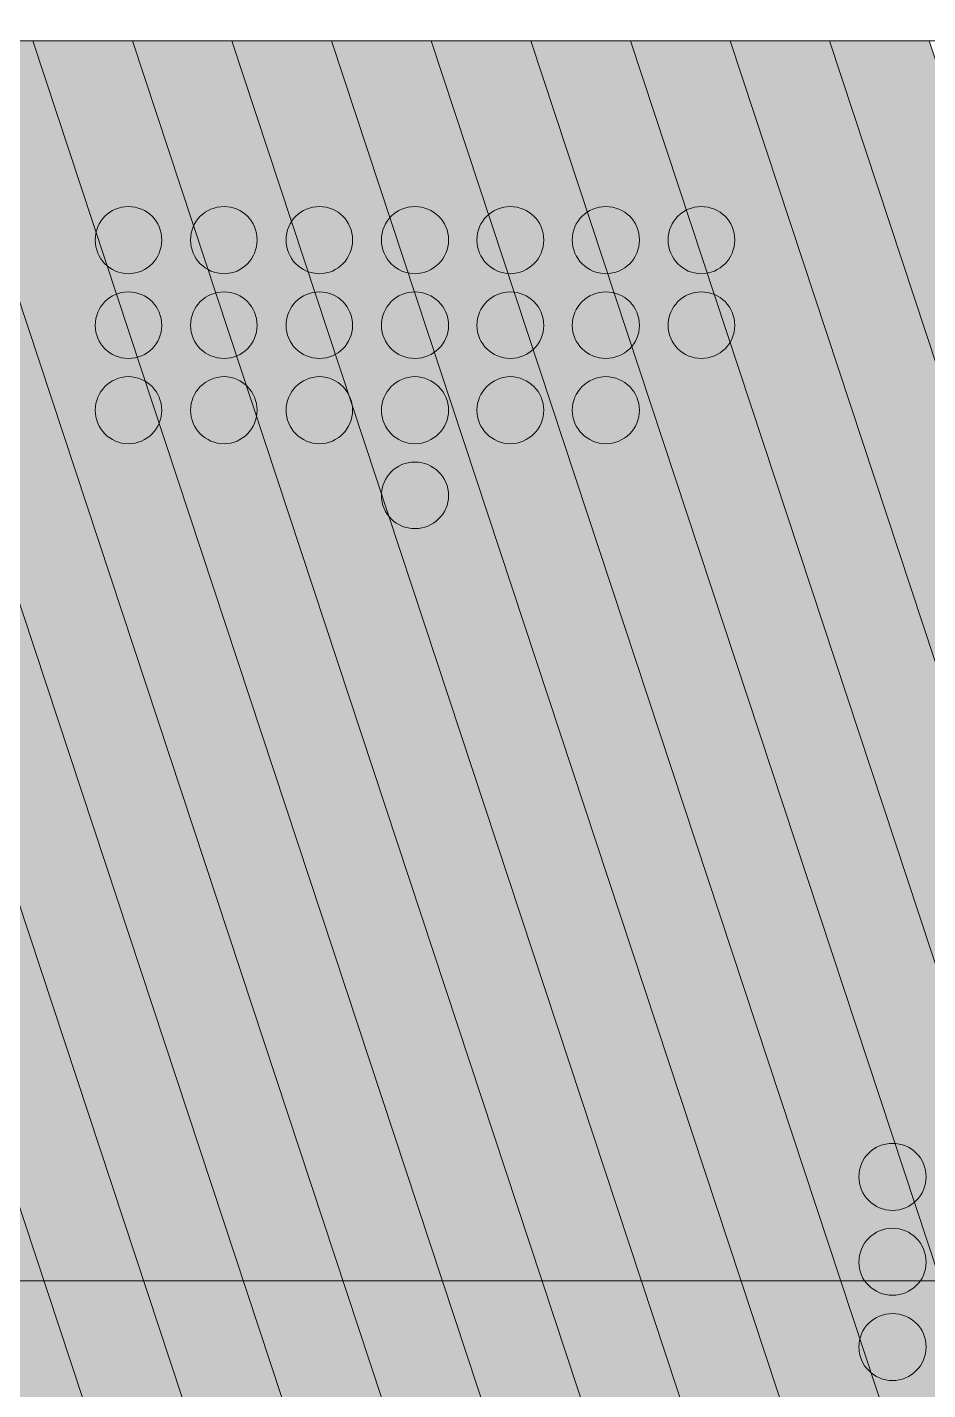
# Model space of a CAD drawing. Header units: inches. Extents: x 243 to 900, y -519 to -86.
# Drawn here: x 504.78 to 528.11, y -202.09 to -166.78 of the extents above; entities that cross this region are included whole.
import ezdxf

# ---------------------------------------------------------------- set-up
doc = ezdxf.new("R2010")
doc.units = ezdxf.units.IN
doc.header["$MEASUREMENT"] = 0
doc.layers.add('Layer 1', color=7, linetype='Continuous')

# ---------------------------------------------------------------- blocks, each defined once
blk = doc.blocks.new('block 3')
at = {"layer": 'Layer 1', "lineweight": 0}
blk.add_open_spline([(898.138, -484.267), (898.138, -494.991), (889.368, -503.763), (878.645, -503.763), (878.645, -503.763), (266.12, -503.763), (266.12, -503.763), (255.397, -503.763), (246.624, -494.991), (246.624, -484.267), (246.624, -484.267), (246.624, -108.507), (246.624, -108.507), (246.624, -97.783), (255.397, -89.011), (266.12, -89.011), (266.12, -89.011), (878.645, -89.011), (878.645, -89.011), (889.368, -89.011), (898.138, -97.783), (898.138, -108.507), (898.138, -108.507), (898.138, -484.267), (898.138, -484.267)], degree=3, knots=[0, 0, 0, 0, 1, 1, 1, 2, 2, 2, 3, 3, 3, 4, 4, 4, 5, 5, 5, 6, 6, 6, 7, 7, 7, 8, 8, 8, 8], dxfattribs=at)
blk = doc.blocks.new('block 2')
at = {"layer": 'Layer 1'}
blk.add_blockref('block 3', (0, 0), dxfattribs=at)
blk = doc.blocks.new('block 20')
at = {"layer": 'Layer 1', "lineweight": 0}
for points in [[(508.262, -172.295), (508.262, -172.771), (507.882, -173.166), (507.395, -173.166), (506.919, -173.166), (506.538, -172.771), (506.538, -172.295), (506.538, -171.807), (506.919, -171.427), (507.395, -171.427), (507.882, -171.427), (508.262, -171.807), (508.262, -172.295)], [(510.734, -172.295), (510.734, -172.771), (510.354, -173.166), (509.88, -173.166), (509.391, -173.166), (509.01, -172.771), (509.01, -172.295), (509.01, -171.807), (509.391, -171.427), (509.88, -171.427), (510.354, -171.427), (510.734, -171.807), (510.734, -172.295)], [(513.206, -172.295), (513.206, -172.771), (512.826, -173.166), (512.352, -173.166), (511.863, -173.166), (511.485, -172.771), (511.485, -172.295), (511.485, -171.807), (511.863, -171.427), (512.352, -171.427), (512.826, -171.427), (513.206, -171.807), (513.206, -172.295)], [(515.697, -172.295), (515.697, -172.771), (515.295, -173.166), (514.827, -173.166), (514.338, -173.166), (513.954, -172.771), (513.954, -172.295), (513.954, -171.807), (514.338, -171.427), (514.827, -171.427), (515.295, -171.427), (515.697, -171.807), (515.697, -172.295)], [(518.163, -172.295), (518.163, -172.771), (517.769, -173.166), (517.296, -173.166), (516.823, -173.166), (516.429, -172.771), (516.429, -172.295), (516.429, -171.807), (516.823, -171.427), (517.296, -171.427), (517.769, -171.427), (518.163, -171.807), (518.163, -172.295)], [(520.641, -172.295), (520.641, -172.771), (520.257, -173.166), (519.768, -173.166), (519.298, -173.166), (518.898, -172.771), (518.898, -172.295), (518.898, -171.807), (519.298, -171.427), (519.768, -171.427), (520.257, -171.427), (520.641, -171.807), (520.641, -172.295)], [(523.11, -172.295), (523.11, -172.771), (522.727, -173.166), (522.24, -173.166), (521.767, -173.166), (521.384, -172.771), (521.384, -172.295), (521.384, -171.807), (521.767, -171.427), (522.24, -171.427), (522.727, -171.427), (523.11, -171.807), (523.11, -172.295)]]:
    blk.add_open_spline(points, degree=3, knots=[0, 0, 0, 0, 1, 1, 1, 2, 2, 2, 3, 3, 3, 4, 4, 4, 4], dxfattribs=at)
blk = doc.blocks.new('block 21')
at = {"layer": 'Layer 1', "lineweight": 0}
for points in [[(508.262, -174.509), (508.262, -174.981), (507.882, -175.363), (507.395, -175.363), (506.919, -175.363), (506.538, -174.981), (506.538, -174.509), (506.538, -174.021), (506.919, -173.639), (507.395, -173.639), (507.882, -173.639), (508.262, -174.021), (508.262, -174.509)], [(510.734, -174.509), (510.734, -174.981), (510.354, -175.363), (509.88, -175.363), (509.391, -175.363), (509.01, -174.981), (509.01, -174.509), (509.01, -174.021), (509.391, -173.639), (509.88, -173.639), (510.354, -173.639), (510.734, -174.021), (510.734, -174.509)], [(513.206, -174.509), (513.206, -174.981), (512.826, -175.363), (512.352, -175.363), (511.863, -175.363), (511.485, -174.981), (511.485, -174.509), (511.485, -174.021), (511.863, -173.639), (512.352, -173.639), (512.826, -173.639), (513.206, -174.021), (513.206, -174.509)], [(515.697, -174.509), (515.697, -174.981), (515.295, -175.363), (514.827, -175.363), (514.338, -175.363), (513.954, -174.981), (513.954, -174.509), (513.954, -174.021), (514.338, -173.639), (514.827, -173.639), (515.295, -173.639), (515.697, -174.021), (515.697, -174.509)], [(518.163, -174.509), (518.163, -174.981), (517.769, -175.363), (517.296, -175.363), (516.823, -175.363), (516.429, -174.981), (516.429, -174.509), (516.429, -174.021), (516.823, -173.639), (517.296, -173.639), (517.769, -173.639), (518.163, -174.021), (518.163, -174.509)], [(520.641, -174.509), (520.641, -174.981), (520.257, -175.363), (519.768, -175.363), (519.298, -175.363), (518.898, -174.981), (518.898, -174.509), (518.898, -174.021), (519.298, -173.639), (519.768, -173.639), (520.257, -173.639), (520.641, -174.021), (520.641, -174.509)], [(523.11, -174.509), (523.11, -174.981), (522.727, -175.363), (522.24, -175.363), (521.767, -175.363), (521.384, -174.981), (521.384, -174.509), (521.384, -174.021), (521.767, -173.639), (522.24, -173.639), (522.727, -173.639), (523.11, -174.021), (523.11, -174.509)]]:
    blk.add_open_spline(points, degree=3, knots=[0, 0, 0, 0, 1, 1, 1, 2, 2, 2, 3, 3, 3, 4, 4, 4, 4], dxfattribs=at)
blk = doc.blocks.new('block 22')
at = {"layer": 'Layer 1', "lineweight": 0}
for points in [[(508.262, -176.706), (508.262, -177.178), (507.882, -177.573), (507.395, -177.573), (506.919, -177.573), (506.538, -177.178), (506.538, -176.706), (506.538, -176.232), (506.919, -175.835), (507.395, -175.835), (507.882, -175.835), (508.262, -176.232), (508.262, -176.706)], [(510.734, -176.706), (510.734, -177.178), (510.354, -177.573), (509.88, -177.573), (509.391, -177.573), (509.01, -177.178), (509.01, -176.706), (509.01, -176.232), (509.391, -175.835), (509.88, -175.835), (510.354, -175.835), (510.734, -176.232), (510.734, -176.706)], [(513.206, -176.706), (513.206, -177.178), (512.826, -177.573), (512.352, -177.573), (511.863, -177.573), (511.485, -177.178), (511.485, -176.706), (511.485, -176.232), (511.863, -175.835), (512.352, -175.835), (512.826, -175.835), (513.206, -176.232), (513.206, -176.706)], [(515.697, -176.706), (515.697, -177.178), (515.295, -177.573), (514.827, -177.573), (514.338, -177.573), (513.954, -177.178), (513.954, -176.706), (513.954, -176.232), (514.338, -175.835), (514.827, -175.835), (515.295, -175.835), (515.697, -176.232), (515.697, -176.706)], [(518.163, -176.706), (518.163, -177.178), (517.769, -177.573), (517.296, -177.573), (516.823, -177.573), (516.429, -177.178), (516.429, -176.706), (516.429, -176.232), (516.823, -175.835), (517.296, -175.835), (517.769, -175.835), (518.163, -176.232), (518.163, -176.706)], [(520.641, -176.706), (520.641, -177.178), (520.257, -177.573), (519.768, -177.573), (519.298, -177.573), (518.898, -177.178), (518.898, -176.706), (518.898, -176.232), (519.298, -175.835), (519.768, -175.835), (520.257, -175.835), (520.641, -176.232), (520.641, -176.706)]]:
    blk.add_open_spline(points, degree=3, knots=[0, 0, 0, 0, 1, 1, 1, 2, 2, 2, 3, 3, 3, 4, 4, 4, 4], dxfattribs=at)
blk = doc.blocks.new('block 23')
at = {"layer": 'Layer 1', "lineweight": 0}
blk.add_open_spline([(515.697, -178.917), (515.697, -179.393), (515.295, -179.773), (514.827, -179.773), (514.338, -179.773), (513.954, -179.393), (513.954, -178.917), (513.954, -178.429), (514.338, -178.048), (514.827, -178.048), (515.295, -178.048), (515.697, -178.429), (515.697, -178.917)], degree=3, knots=[0, 0, 0, 0, 1, 1, 1, 2, 2, 2, 3, 3, 3, 4, 4, 4, 4], dxfattribs=at)
blk = doc.blocks.new('block 31')
at = {"layer": 'Layer 1', "lineweight": 0}
blk.add_open_spline([(528.07, -196.574), (528.07, -197.047), (527.673, -197.443), (527.197, -197.443), (526.714, -197.443), (526.328, -197.047), (526.328, -196.574), (526.328, -196.084), (526.714, -195.704), (527.197, -195.704), (527.673, -195.704), (528.07, -196.084), (528.07, -196.574)], degree=3, knots=[0, 0, 0, 0, 1, 1, 1, 2, 2, 2, 3, 3, 3, 4, 4, 4, 4], dxfattribs=at)
blk = doc.blocks.new('block 32')
at = {"layer": 'Layer 1', "lineweight": 0}
blk.add_open_spline([(528.07, -198.785), (528.07, -199.258), (527.673, -199.642), (527.197, -199.642), (526.714, -199.642), (526.328, -199.258), (526.328, -198.785), (526.328, -198.299), (526.714, -197.902), (527.197, -197.902), (527.673, -197.902), (528.07, -198.299), (528.07, -198.785)], degree=3, knots=[0, 0, 0, 0, 1, 1, 1, 2, 2, 2, 3, 3, 3, 4, 4, 4, 4], dxfattribs=at)
blk = doc.blocks.new('block 33')
at = {"layer": 'Layer 1', "lineweight": 0}
blk.add_open_spline([(528.07, -200.984), (528.07, -201.455), (527.673, -201.852), (527.197, -201.852), (526.714, -201.852), (526.328, -201.455), (526.328, -200.984), (526.328, -200.494), (526.714, -200.114), (527.197, -200.114), (527.673, -200.114), (528.07, -200.494), (528.07, -200.984)], degree=3, knots=[0, 0, 0, 0, 1, 1, 1, 2, 2, 2, 3, 3, 3, 4, 4, 4, 4], dxfattribs=at)
blk = doc.blocks.new('block 5')
at = {"layer": 'Layer 1'}
for name in ['block 20', 'block 21', 'block 22', 'block 23', 'block 31', 'block 32', 'block 33']:
    blk.add_blockref(name, (0, 0), dxfattribs=at)
blk = doc.blocks.new('block 4')
at = {"layer": 'Layer 1'}
blk.add_blockref('block 5', (0, 0), dxfattribs=at)
blk = doc.blocks.new('block 286')
at = {"layer": 'Layer 1', "true_color": 0x1782c5}
h = blk.add_hatch(color=142, dxfattribs=at)
h.dxf.hatch_style = 2
h.paths.add_polyline_path([(540.036, -312.554), (492.013, -167.129), (494.594, -167.129), (542.617, -312.554)])
at = {"layer": 'Layer 1', "true_color": 0x1483c6}
h = blk.add_hatch(color=142, dxfattribs=at)
h.dxf.hatch_style = 2
h.paths.add_polyline_path([(542.617, -312.554), (494.594, -167.129), (497.174, -167.129), (545.2, -312.554)])
at = {"layer": 'Layer 1', "true_color": 0x1281c4}
h = blk.add_hatch(color=142, dxfattribs=at)
h.dxf.hatch_style = 2
h.paths.add_polyline_path([(545.2, -312.554), (497.174, -167.129), (499.757, -167.129), (547.78, -312.554)])
at = {"layer": 'Layer 1', "true_color": 0x1380c3}
h = blk.add_hatch(color=142, dxfattribs=at)
h.dxf.hatch_style = 2
h.paths.add_polyline_path([(547.78, -312.554), (499.757, -167.129), (502.337, -167.129), (550.36, -312.554)])
at = {"layer": 'Layer 1', "true_color": 0x1580c2}
h = blk.add_hatch(color=142, dxfattribs=at)
h.dxf.hatch_style = 2
h.paths.add_polyline_path([(550.36, -312.554), (502.337, -167.129), (504.92, -167.129), (552.943, -312.554)])
at = {"layer": 'Layer 1', "true_color": 0x187fc2}
h = blk.add_hatch(color=152, dxfattribs=at)
h.dxf.hatch_style = 2
h.paths.add_polyline_path([(552.943, -312.554), (504.92, -167.129), (507.501, -167.129), (555.524, -312.554)])
at = {"layer": 'Layer 1', "true_color": 0x177dc1}
h = blk.add_hatch(color=152, dxfattribs=at)
h.dxf.hatch_style = 2
h.paths.add_polyline_path([(555.524, -312.554), (507.501, -167.129), (510.081, -167.129), (558.104, -312.554)])
at = {"layer": 'Layer 1', "true_color": 0x127cc0}
h = blk.add_hatch(color=152, dxfattribs=at)
h.dxf.hatch_style = 2
h.paths.add_polyline_path([(558.104, -312.554), (510.081, -167.129), (512.662, -167.129), (560.687, -312.554)])
at = {"layer": 'Layer 1', "true_color": 0x167bbf}
h = blk.add_hatch(color=152, dxfattribs=at)
h.dxf.hatch_style = 2
h.paths.add_polyline_path([(560.687, -312.554), (512.662, -167.129), (515.245, -167.129), (563.268, -312.554)])
at = {"layer": 'Layer 1', "true_color": 0x157abf}
h = blk.add_hatch(color=152, dxfattribs=at)
h.dxf.hatch_style = 2
h.paths.add_polyline_path([(563.268, -312.554), (515.245, -167.129), (517.825, -167.129), (565.848, -312.554)])
at = {"layer": 'Layer 1', "true_color": 0x1479be}
h = blk.add_hatch(color=152, dxfattribs=at)
h.dxf.hatch_style = 2
h.paths.add_polyline_path([(565.848, -312.554), (517.825, -167.129), (520.408, -167.129), (568.431, -312.554)])
at = {"layer": 'Layer 1', "true_color": 0x1279be}
h = blk.add_hatch(color=152, dxfattribs=at)
h.dxf.hatch_style = 2
h.paths.add_polyline_path([(568.431, -312.554), (520.408, -167.129), (522.989, -167.129), (571.011, -312.554)])
at = {"layer": 'Layer 1', "true_color": 0x1479be}
h = blk.add_hatch(color=152, dxfattribs=at)
h.dxf.hatch_style = 2
h.paths.add_polyline_path([(571.011, -312.554), (522.989, -167.129), (525.569, -167.129), (573.592, -312.554)])
at = {"layer": 'Layer 1', "true_color": 0x0b77bd}
h = blk.add_hatch(color=152, dxfattribs=at)
h.dxf.hatch_style = 2
h.paths.add_polyline_path([(573.592, -312.554), (525.569, -167.129), (528.152, -167.129), (576.175, -312.554)])
at = {"layer": 'Layer 1', "lineweight": 0}
for points in [[(540.036, -312.554), (492.013, -167.129), (494.594, -167.129), (542.617, -312.554), (540.036, -312.554)], [(542.617, -312.554), (494.594, -167.129), (497.174, -167.129), (545.2, -312.554), (542.617, -312.554)], [(545.2, -312.554), (497.174, -167.129), (499.757, -167.129), (547.78, -312.554), (545.2, -312.554)], [(547.78, -312.554), (499.757, -167.129), (502.337, -167.129), (550.36, -312.554), (547.78, -312.554)], [(550.36, -312.554), (502.337, -167.129), (504.92, -167.129), (552.943, -312.554), (550.36, -312.554)], [(552.943, -312.554), (504.92, -167.129), (507.501, -167.129), (555.524, -312.554), (552.943, -312.554)], [(555.524, -312.554), (507.501, -167.129), (510.081, -167.129), (558.104, -312.554), (555.524, -312.554)], [(558.104, -312.554), (510.081, -167.129), (512.662, -167.129), (560.687, -312.554), (558.104, -312.554)], [(560.687, -312.554), (512.662, -167.129), (515.245, -167.129), (563.268, -312.554), (560.687, -312.554)], [(563.268, -312.554), (515.245, -167.129), (517.825, -167.129), (565.848, -312.554), (563.268, -312.554)], [(565.848, -312.554), (517.825, -167.129), (520.408, -167.129), (568.431, -312.554), (565.848, -312.554)], [(568.431, -312.554), (520.408, -167.129), (522.989, -167.129), (571.011, -312.554), (568.431, -312.554)], [(571.011, -312.554), (522.989, -167.129), (525.569, -167.129), (573.592, -312.554), (571.011, -312.554)], [(573.592, -312.554), (525.569, -167.129), (528.152, -167.129), (576.175, -312.554), (573.592, -312.554)]]:
    blk.add_lwpolyline(points, dxfattribs=at)
blk.add_open_spline([(481.091, -199.266), (481.091, -199.266), (582.602, -199.266), (582.602, -199.266), (582.602, -199.266), (582.602, -167.129), (582.602, -167.129), (582.602, -167.129), (476.726, -167.129), (476.726, -167.129), (455.041, -167.129), (437.462, -184.708), (437.462, -206.393), (437.462, -206.393), (437.462, -215.646), (437.462, -215.646), (437.462, -224.775), (440.587, -233.174), (445.814, -239.84), (440.587, -246.511), (437.462, -254.905), (437.462, -264.037), (437.462, -264.037), (437.462, -273.289), (437.462, -273.289), (437.462, -294.974), (455.041, -312.553), (476.726, -312.553), (476.726, -312.553), (552.507, -312.553), (552.507, -312.553), (552.507, -312.553), (557.61, -312.553), (557.61, -312.553), (557.61, -312.553), (582.602, -312.553), (582.602, -312.553), (582.602, -312.553), (582.602, -205.692), (582.602, -205.692), (582.602, -205.692), (552.507, -205.692), (552.507, -205.692), (552.507, -205.692), (552.507, -280.885), (552.507, -280.885), (552.507, -280.885), (481.091, -280.885), (481.091, -280.885), (474.328, -280.885), (468.85, -275.403), (468.85, -268.641), (468.85, -261.879), (474.328, -256.399), (481.091, -256.399), (481.091, -256.399), (544.345, -256.399), (544.345, -256.399), (544.345, -256.399), (544.345, -223.751), (544.345, -223.751), (544.345, -223.751), (481.091, -223.751), (481.091, -223.751), (474.328, -223.751), (468.85, -218.27), (468.85, -211.507), (468.85, -204.748), (474.328, -199.266), (481.091, -199.266)], degree=3, knots=[0, 0, 0, 0, 1, 1, 1, 2, 2, 2, 3, 3, 3, 4, 4, 4, 5, 5, 5, 6, 6, 6, 7, 7, 7, 8, 8, 8, 9, 9, 9, 10, 10, 10, 11, 11, 11, 12, 12, 12, 13, 13, 13, 14, 14, 14, 15, 15, 15, 16, 16, 16, 17, 17, 17, 18, 18, 18, 19, 19, 19, 20, 20, 20, 21, 21, 21, 22, 22, 22, 23, 23, 23, 23], dxfattribs=at)
blk = doc.blocks.new('block 285')
at = {"layer": 'Layer 1', "lineweight": 0}
blk.add_lwpolyline([(437.462, -312.553), (582.602, -312.553), (582.602, -167.129), (437.462, -167.129), (437.462, -312.553)], dxfattribs=at)
at = {"layer": 'Layer 1'}
blk.add_blockref('block 286', (0, 0), dxfattribs=at)
blk = doc.blocks.new('block 284')
at = {"layer": 'Layer 1'}
blk.add_blockref('block 285', (0, 0), dxfattribs=at)
blk = doc.blocks.new('block 283')
at = {"layer": 'Layer 1'}
blk.add_blockref('block 284', (0, 0), dxfattribs=at)

msp = doc.modelspace()

# ---------------------------------------------------------------- linework, layer by layer
at = {"layer": 'Layer 1', "lineweight": 0}
msp.add_open_spline([(771.889, -89.011), (771.889, -89.011), (266.12, -89.011), (266.12, -89.011), (255.397, -89.011), (246.624, -97.783), (246.624, -108.507), (246.624, -108.507), (246.624, -499.044), (246.624, -499.044), (246.624, -509.767), (255.397, -518.54), (266.12, -518.54), (266.12, -518.54), (371.556, -518.54), (371.556, -518.54), (400.967, -304.591), (562.913, -132.915), (771.889, -89.011)], degree=3, knots=[0, 0, 0, 0, 1, 1, 1, 2, 2, 2, 3, 3, 3, 4, 4, 4, 5, 5, 5, 6, 6, 6, 6], dxfattribs=at)

# ---------------------------------------------------------------- block references
at = {"layer": 'Layer 1'}
for name in ['block 2', 'block 4', 'block 283']:
    msp.add_blockref(name, (0, 0), dxfattribs=at)

doc.saveas('drawing.dxf')
